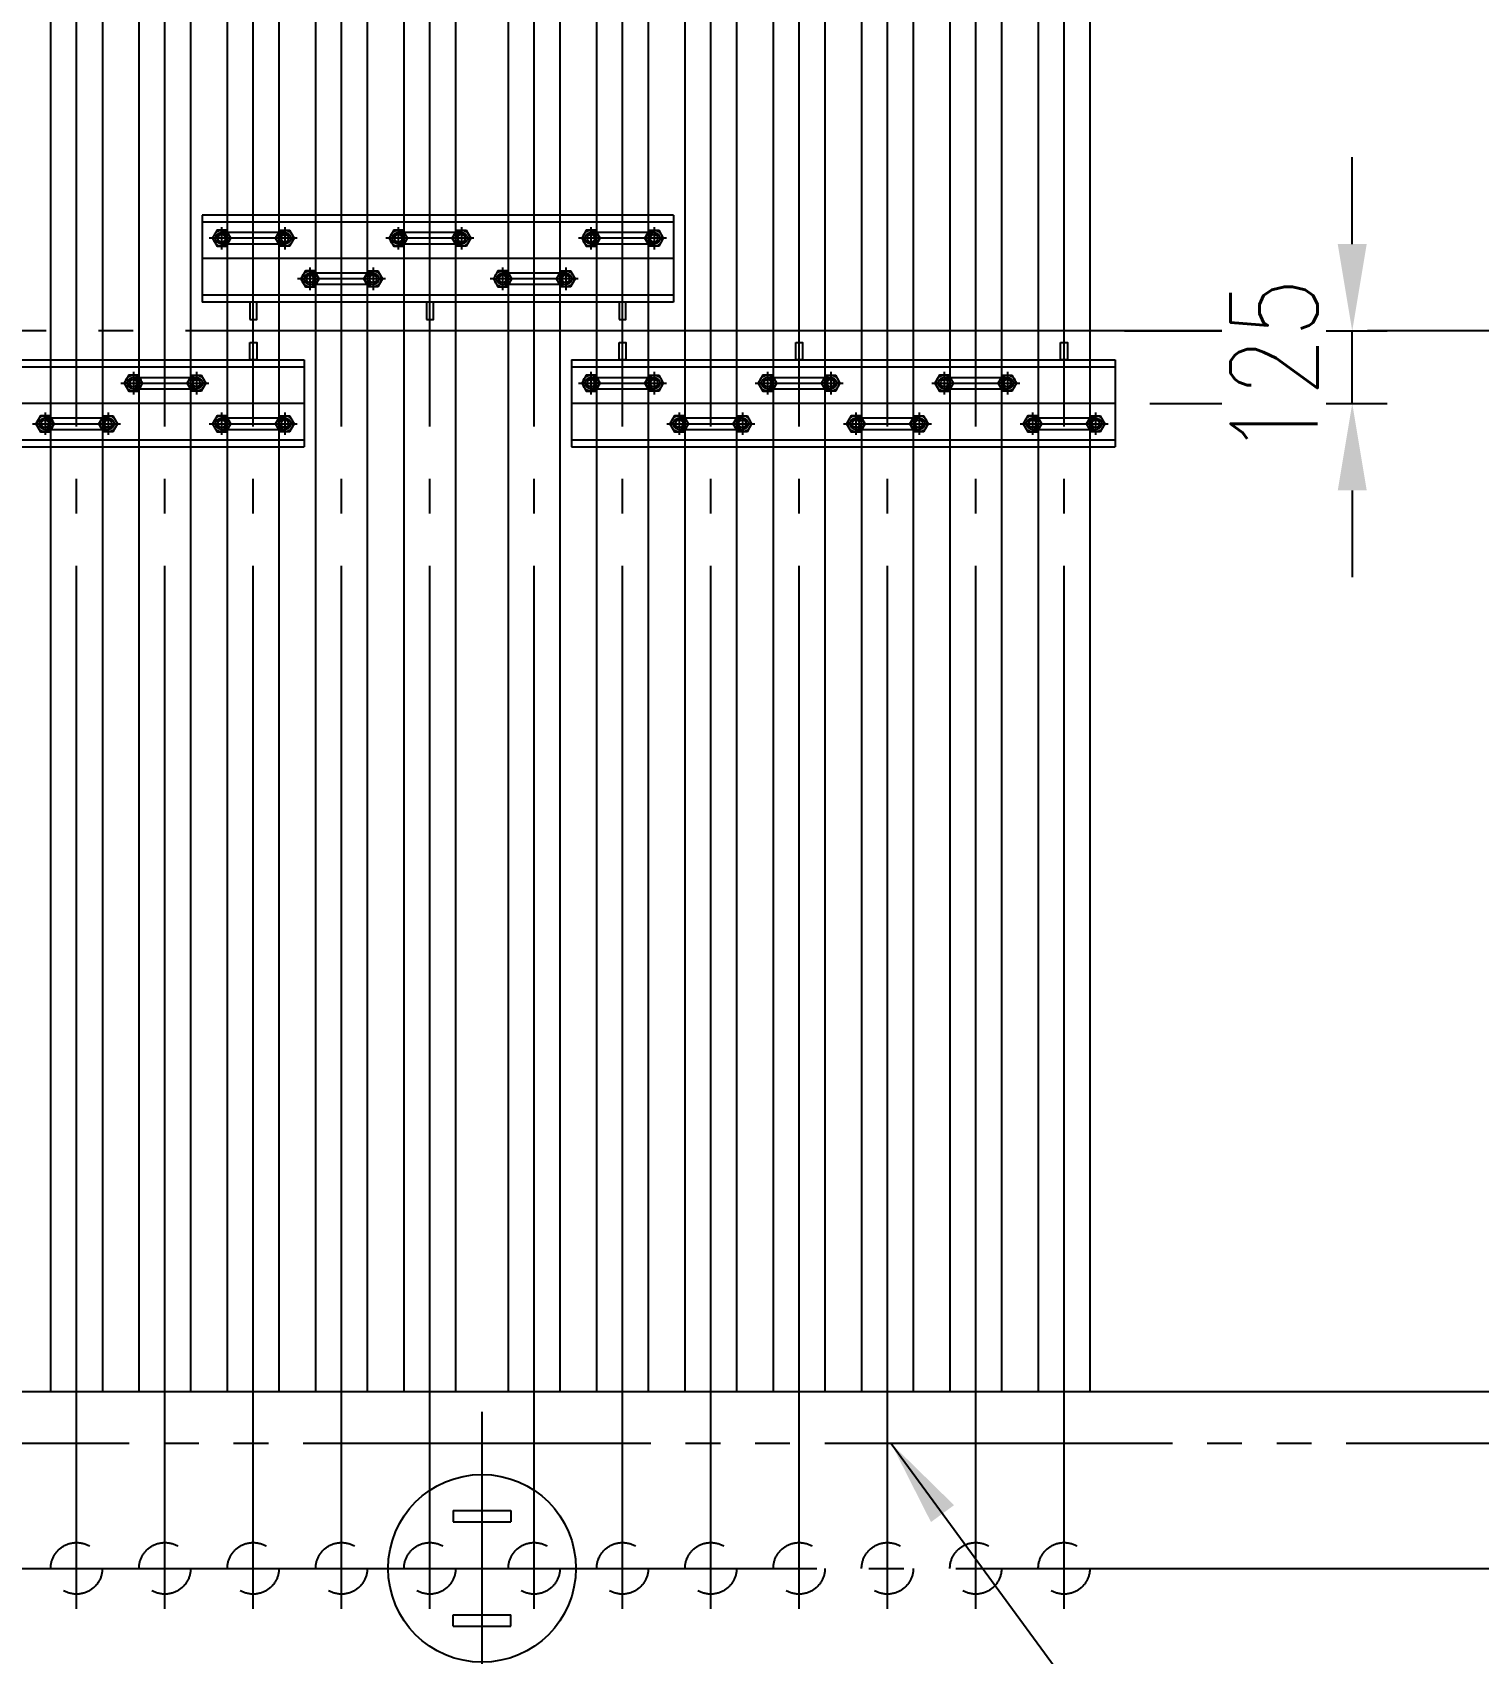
# Model space of a CAD drawing. Header units: millimetres. Extents: x 0 to 91981, y -132907 to 77676.
# Drawn here: x 18584 to 21079, y 26880 to 29678 of the extents above; entities that cross this region are included whole.
import ezdxf

# ---------------------------------------------------------------- set-up
doc = ezdxf.new("R2010")
doc.units = ezdxf.units.MM
doc.header["$LTSCALE"] = 60
for name, pattern in [('JNK-CENTER', [34, 30, -1.5, 1, -1.5]), ('JNK-HIDDEN', [3, 2, -1]), ('JNK-PHANTOM', [15, 10, -1, 1, -1, 1, -1])]:
    doc.linetypes.add(name, pattern=pattern)
for name, color, linetype in [('CEN-R', 1, 'JNK-CENTER'), ('CON-G', 3, 'Continuous'), ('CON-W', 7, 'Continuous'), ('Dim-W', 7, 'Continuous'), ('HID-Y', 2, 'JNK-HIDDEN'), ('PHA-W', 7, 'JNK-PHANTOM')]:
    doc.layers.add(name, color=color, linetype=linetype)
doc.layers.add('CONT-G', color=3, linetype='Continuous', lineweight=25)
doc.styles.add('SIMPLEX', font='simplex.shx', dxfattribs={"width": 0.8})
doc.dimstyles.new('DIM60', dxfattribs={"dimscale": 60, "dimtxt": 2.5, "dimasz": 2.5, "dimexe": 1, "dimexo": 1, "dimgap": 1, "dimtad": 1, "dimdsep": 46, "dimtxsty": 'SIMPLEX', "dimcen": 0, "dimclrd": 256, "dimclre": 256, "dimclrt": 2, "dimadec": 1, "dimazin": 2, "dimtfac": 1, "dimtix": 1, "dimtmove": 2, "dimatfit": 2, "dimfxl": 1, "dimarcsym": 1})

# ---------------------------------------------------------------- blocks, each defined once
blk = doc.blocks.new('SPRING SUPPORT BASE')
at = {"layer": 'CEN-R'}
blk.add_line((-269.9, 0), (269.9, 0), dxfattribs=at)
at = {"layer": 'CONT-G'}
for p, q in [((-100, 50), (-100, -50)), ((-100, 50), (-80, 50)), ((-80, 50), (-80, -50)), ((80, 50), (80, -50)), ((100, 50), (80, 50)), ((100, 50), (100, -50)), ((-100, -50), (-80, -50)), ((100, -50), (80, -50))]:
    blk.add_line(p, q, dxfattribs=at)
blk.add_circle((0, 0), 162, dxfattribs=at)
blk = doc.blocks.new('MANIFOLD&U-COIL-HIDDEN')
at = {"layer": 'HID-Y', "ltscale": 60}
for start, end in [(0, 120), (180, 300)]:
    blk.add_arc((75719.8, 12166.3), 44.5, start, end, dxfattribs=at)
blk = doc.blocks.new('*D174')
at = {"linetype": 'ByBlock', "lineweight": -2, "transparency": 16777216}
for p, q in [((20861.1, 29312.4), (20861.1, 29462.4)), ((20468.4, 29162.4), (20921.1, 29162.4)), ((20861.1, 29037.4), (20861.1, 29162.4)), ((20511.9, 29037.4), (20921.1, 29037.4)), ((20861.1, 28887.4), (20861.1, 28737.4))]:
    blk.add_line(p, q, dxfattribs=at)
at = {"transparency": 16777216}
for points in [[(20836.1, 29312.4), (20886.1, 29312.4), (20861.1, 29162.4)], [(20836.1, 28887.4), (20886.1, 28887.4), (20861.1, 29037.4)]]:
    blk.add_solid(points, dxfattribs=at)
at = {"layer": 'DEFPOINTS', "color": 0, "transparency": 16777216}
for p in [(20408.4, 29162.4), (20861.1, 29162.4), (20451.9, 29037.4)]:
    blk.add_point(p, dxfattribs=at)
at = {"color": 2, "transparency": 16777216, "insert": (20726.1, 29099.9), "char_height": 150, "attachment_point": 5, "rotation": 90, "style": 'SIMPLEX', "bg_fill": 3, "box_fill_scale": 1.1, "bg_fill_color": 256, "bg_fill_true_color": 13158600, "bg_fill_transparency": 0}
blk.add_mtext('125', dxfattribs=at)

msp = doc.modelspace()

# ---------------------------------------------------------------- linework, layer by layer
at = {"layer": 'CEN-R'}
for p, q in [((18659.92693, 26957.36249), (18659.92693, 31367.36249)), ((18812.32693, 26957.36249), (18812.32693, 31367.36249)), ((18964.72693, 26957.36249), (18964.72693, 31367.36249)), ((19117.12693, 26957.36249), (19117.12693, 31367.36249)), ((19269.52693, 26957.36249), (19269.52693, 31367.36249)), ((19449.52693, 26957.36249), (19449.52693, 31367.36249)), ((19601.92693, 26957.36249), (19601.92693, 31367.36249)), ((19754.32693, 26957.36249), (19754.32693, 31367.36249)), ((19906.72693, 26957.36249), (19906.72693, 31367.36249)), ((20059.12693, 26957.36249), (20059.12693, 31367.36249)), ((20211.52693, 26957.36249), (20211.52693, 31367.36249)), ((20363.92693, 26957.36249), (20363.92693, 31367.36249)), ((19040.77693, 29322.36249), (18888.66298, 29322.36249)), ((18910.27693, 29341.7597), (18910.27693, 29302.96528)), ((19019.17693, 29341.7597), (19019.17693, 29302.96528)), ((19345.58391, 29322.36249), (19193.46995, 29322.36249)), ((19215.08391, 29341.7597), (19215.08391, 29302.96528)), ((19323.98391, 29341.7597), (19323.98391, 29302.96528)), ((19677.97693, 29322.36249), (19525.86298, 29322.36249)), ((19547.47693, 29341.7597), (19547.47693, 29302.96528)), ((19656.37693, 29341.7597), (19656.37693, 29302.96528)), ((19689.87693, 29287.36249), (18876.77693, 29287.36249)), ((19062.68391, 29271.7597), (19062.68391, 29232.96528)), ((19171.58391, 29271.7597), (19171.58391, 29232.96528)), ((19395.07693, 29271.7597), (19395.07693, 29232.96528)), ((19503.97693, 29271.7597), (19503.97693, 29232.96528)), ((19193.18391, 29252.36249), (19041.06995, 29252.36249)), ((19525.57693, 29252.36249), (19373.46298, 29252.36249)), ((22687.7108, 29162.36249), (12017.12693, 29162.36249)), ((18757.87693, 29091.7597), (18757.87693, 29052.96528)), ((18866.77693, 29091.7597), (18866.77693, 29052.96528)), ((19547.47693, 29091.7597), (19547.47693, 29052.96528)), ((19656.37693, 29091.7597), (19656.37693, 29052.96528)), ((19852.27693, 29091.7597), (19852.27693, 29052.96528)), ((19961.17693, 29091.7597), (19961.17693, 29052.96528)), ((20157.07693, 29091.7597), (20157.07693, 29052.96528)), ((20265.97693, 29091.7597), (20265.97693, 29052.96528)), ((18736.27693, 29072.36249), (18888.39089, 29072.36249)), ((19525.87693, 29072.36249), (19677.99089, 29072.36249)), ((19830.67693, 29072.36249), (19982.79089, 29072.36249)), ((20135.47693, 29072.36249), (20287.59089, 29072.36249)), ((19052.67693, 29037.36249), (18114.77693, 29037.36249)), ((20451.87693, 29037.36249), (19513.97693, 29037.36249)), ((18605.47693, 29021.7597), (18605.47693, 28982.96528)), ((18714.37693, 29021.7597), (18714.37693, 28982.96528)), ((18910.27693, 29021.7597), (18910.27693, 28982.96528)), ((19019.17693, 29021.7597), (19019.17693, 28982.96528)), ((19699.87693, 29021.7597), (19699.87693, 28982.96528)), ((19808.77693, 29021.7597), (19808.77693, 28982.96528)), ((20004.67693, 29021.7597), (20004.67693, 28982.96528)), ((20113.57693, 29021.7597), (20113.57693, 28982.96528)), ((20309.47693, 29021.7597), (20309.47693, 28982.96528)), ((20418.37693, 29021.7597), (20418.37693, 28982.96528)), ((18583.87693, 29002.36249), (18735.99089, 29002.36249)), ((18888.67693, 29002.36249), (19040.79089, 29002.36249)), ((19678.27693, 29002.36249), (19830.39089, 29002.36249)), ((19983.07693, 29002.36249), (20135.19089, 29002.36249)), ((20287.87693, 29002.36249), (20439.99089, 29002.36249)), ((12017.12693, 27027.36249), (21650.82693, 27027.36249))]:
    msp.add_line(p, q, dxfattribs=at)
at = {"layer": 'CON-G'}
msp.add_line((21450.82693, 27332.06246), (12417.12693, 27332.06246), dxfattribs=at)
for points in [[(18926.27693, 29322.36249), (18918.27693, 29336.2189), (18902.27693, 29336.2189), (18894.27693, 29322.36249), (18902.27693, 29308.50608), (18918.27693, 29308.50608)], [(19003.17693, 29322.36249), (19011.17693, 29336.2189), (19027.17693, 29336.2189), (19035.17693, 29322.36249), (19027.17693, 29308.50608), (19011.17693, 29308.50608)], [(19231.08391, 29322.36249), (19223.08391, 29336.2189), (19207.08391, 29336.2189), (19199.08391, 29322.36249), (19207.08391, 29308.50608), (19223.08391, 29308.50608)], [(19307.98391, 29322.36249), (19315.98391, 29336.2189), (19331.98391, 29336.2189), (19339.98391, 29322.36249), (19331.98391, 29308.50608), (19315.98391, 29308.50608)], [(19563.47693, 29322.36249), (19555.47693, 29336.2189), (19539.47693, 29336.2189), (19531.47693, 29322.36249), (19539.47693, 29308.50608), (19555.47693, 29308.50608)], [(19640.37693, 29322.36249), (19648.37693, 29336.2189), (19664.37693, 29336.2189), (19672.37693, 29322.36249), (19664.37693, 29308.50608), (19648.37693, 29308.50608)], [(19078.68391, 29252.36249), (19070.68391, 29266.2189), (19054.68391, 29266.2189), (19046.68391, 29252.36249), (19054.68391, 29238.50608), (19070.68391, 29238.50608)], [(19155.58391, 29252.36249), (19163.58391, 29266.2189), (19179.58391, 29266.2189), (19187.58391, 29252.36249), (19179.58391, 29238.50608), (19163.58391, 29238.50608)], [(19411.07693, 29252.36249), (19403.07693, 29266.2189), (19387.07693, 29266.2189), (19379.07693, 29252.36249), (19387.07693, 29238.50608), (19403.07693, 29238.50608)], [(19487.97693, 29252.36249), (19495.97693, 29266.2189), (19511.97693, 29266.2189), (19519.97693, 29252.36249), (19511.97693, 29238.50608), (19495.97693, 29238.50608)], [(18773.87693, 29072.36249), (18765.87693, 29086.2189), (18749.87693, 29086.2189), (18741.87693, 29072.36249), (18749.87693, 29058.50608), (18765.87693, 29058.50608)], [(18850.77693, 29072.36249), (18858.77693, 29086.2189), (18874.77693, 29086.2189), (18882.77693, 29072.36249), (18874.77693, 29058.50608), (18858.77693, 29058.50608)], [(19563.47693, 29072.36249), (19555.47693, 29086.2189), (19539.47693, 29086.2189), (19531.47693, 29072.36249), (19539.47693, 29058.50608), (19555.47693, 29058.50608)], [(19640.37693, 29072.36249), (19648.37693, 29086.2189), (19664.37693, 29086.2189), (19672.37693, 29072.36249), (19664.37693, 29058.50608), (19648.37693, 29058.50608)], [(19868.27693, 29072.36249), (19860.27693, 29086.2189), (19844.27693, 29086.2189), (19836.27693, 29072.36249), (19844.27693, 29058.50608), (19860.27693, 29058.50608)], [(19945.17693, 29072.36249), (19953.17693, 29086.2189), (19969.17693, 29086.2189), (19977.17693, 29072.36249), (19969.17693, 29058.50608), (19953.17693, 29058.50608)], [(20173.07693, 29072.36249), (20165.07693, 29086.2189), (20149.07693, 29086.2189), (20141.07693, 29072.36249), (20149.07693, 29058.50608), (20165.07693, 29058.50608)], [(20249.97693, 29072.36249), (20257.97693, 29086.2189), (20273.97693, 29086.2189), (20281.97693, 29072.36249), (20273.97693, 29058.50608), (20257.97693, 29058.50608)], [(18621.47693, 29002.36249), (18613.47693, 29016.2189), (18597.47693, 29016.2189), (18589.47693, 29002.36249), (18597.47693, 28988.50608), (18613.47693, 28988.50608)], [(18698.37693, 29002.36249), (18706.37693, 29016.2189), (18722.37693, 29016.2189), (18730.37693, 29002.36249), (18722.37693, 28988.50608), (18706.37693, 28988.50608)], [(18926.27693, 29002.36249), (18918.27693, 29016.2189), (18902.27693, 29016.2189), (18894.27693, 29002.36249), (18902.27693, 28988.50608), (18918.27693, 28988.50608)], [(19003.17693, 29002.36249), (19011.17693, 29016.2189), (19027.17693, 29016.2189), (19035.17693, 29002.36249), (19027.17693, 28988.50608), (19011.17693, 28988.50608)], [(19715.87693, 29002.36249), (19707.87693, 29016.2189), (19691.87693, 29016.2189), (19683.87693, 29002.36249), (19691.87693, 28988.50608), (19707.87693, 28988.50608)], [(19792.77693, 29002.36249), (19800.77693, 29016.2189), (19816.77693, 29016.2189), (19824.77693, 29002.36249), (19816.77693, 28988.50608), (19800.77693, 28988.50608)], [(20020.67693, 29002.36249), (20012.67693, 29016.2189), (19996.67693, 29016.2189), (19988.67693, 29002.36249), (19996.67693, 28988.50608), (20012.67693, 28988.50608)], [(20097.57693, 29002.36249), (20105.57693, 29016.2189), (20121.57693, 29016.2189), (20129.57693, 29002.36249), (20121.57693, 28988.50608), (20105.57693, 28988.50608)], [(20325.47693, 29002.36249), (20317.47693, 29016.2189), (20301.47693, 29016.2189), (20293.47693, 29002.36249), (20301.47693, 28988.50608), (20317.47693, 28988.50608)], [(20402.37693, 29002.36249), (20410.37693, 29016.2189), (20426.37693, 29016.2189), (20434.37693, 29002.36249), (20426.37693, 28988.50608), (20410.37693, 28988.50608)]]:
    msp.add_lwpolyline(points, close=True, dxfattribs=at)
for centre, radius in [((18910.27693, 29322.36249), 13.85641), ((18910.27693, 29322.36249), 6.4), ((19019.17693, 29322.36249), 13.85641), ((19019.17693, 29322.36249), 6.4), ((19215.08391, 29322.36249), 13.85641), ((19215.08391, 29322.36249), 6.4), ((19323.98391, 29322.36249), 13.85641), ((19323.98391, 29322.36249), 6.4), ((19547.47693, 29322.36249), 13.85641), ((19547.47693, 29322.36249), 6.4), ((19656.37693, 29322.36249), 13.85641), ((19656.37693, 29322.36249), 6.4), ((19062.68391, 29252.36249), 13.85641), ((19171.58391, 29252.36249), 13.85641), ((19395.07693, 29252.36249), 13.85641), ((19503.97693, 29252.36249), 13.85641), ((19062.68391, 29252.36249), 6.4), ((19171.58391, 29252.36249), 6.4), ((19395.07693, 29252.36249), 6.4), ((19503.97693, 29252.36249), 6.4), ((18757.87693, 29072.36249), 13.85641), ((18757.87693, 29072.36249), 6.4), ((18866.77693, 29072.36249), 13.85641), ((18866.77693, 29072.36249), 6.4), ((19547.47693, 29072.36249), 13.85641), ((19547.47693, 29072.36249), 6.4), ((19656.37693, 29072.36249), 13.85641), ((19656.37693, 29072.36249), 6.4), ((19852.27693, 29072.36249), 13.85641), ((19852.27693, 29072.36249), 6.4), ((19961.17693, 29072.36249), 13.85641), ((19961.17693, 29072.36249), 6.4), ((20157.07693, 29072.36249), 13.85641), ((20157.07693, 29072.36249), 6.4), ((20265.97693, 29072.36249), 13.85641), ((20265.97693, 29072.36249), 6.4), ((18605.47693, 29002.36249), 13.85641), ((18605.47693, 29002.36249), 6.4), ((18714.37693, 29002.36249), 13.85641), ((18714.37693, 29002.36249), 6.4), ((18910.27693, 29002.36249), 13.85641), ((18910.27693, 29002.36249), 6.4), ((19019.17693, 29002.36249), 13.85641), ((19019.17693, 29002.36249), 6.4), ((19699.87693, 29002.36249), 13.85641), ((19699.87693, 29002.36249), 6.4), ((19808.77693, 29002.36249), 13.85641), ((19808.77693, 29002.36249), 6.4), ((20004.67693, 29002.36249), 13.85641), ((20004.67693, 29002.36249), 6.4), ((20113.57693, 29002.36249), 13.85641), ((20113.57693, 29002.36249), 6.4), ((20309.47693, 29002.36249), 13.85641), ((20309.47693, 29002.36249), 6.4), ((20418.37693, 29002.36249), 13.85641), ((20418.37693, 29002.36249), 6.4)]:
    msp.add_circle(centre, radius, dxfattribs=at)
for centre, start, end in [((18910.27693, 29322.36249), 194.16511255, 253.05447987), ((18910.27693, 29322.36249), 105.77278484, 161.32934119), ((18910.27693, 29322.36249), 15.65904456, 76.43756634), ((18910.27693, 29322.36249), 291.47031879, 347.0397554), ((19019.17693, 29322.36249), 192.9602446, 248.52968121), ((19019.17693, 29322.36249), 103.56243366, 164.34095544), ((19019.17693, 29322.36249), 18.67065881, 74.22721516), ((19019.17693, 29322.36249), 286.94552013, 345.83488745), ((19215.08391, 29322.36249), 194.16511255, 253.05447987), ((19215.08391, 29322.36249), 105.77278484, 161.32934119), ((19215.08391, 29322.36249), 15.65904456, 76.43756634), ((19215.08391, 29322.36249), 291.47031879, 347.0397554), ((19323.98391, 29322.36249), 192.9602446, 248.52968121), ((19323.98391, 29322.36249), 103.56243366, 164.34095544), ((19323.98391, 29322.36249), 18.67065881, 74.22721516), ((19323.98391, 29322.36249), 286.94552013, 345.83488745), ((19547.47693, 29322.36249), 194.16511255, 253.05447987), ((19547.47693, 29322.36249), 105.77278484, 161.32934119), ((19547.47693, 29322.36249), 15.65904456, 76.43756634), ((19547.47693, 29322.36249), 291.47031879, 347.0397554), ((19656.37693, 29322.36249), 192.9602446, 248.52968121), ((19656.37693, 29322.36249), 103.56243366, 164.34095544), ((19656.37693, 29322.36249), 18.67065881, 74.22721516), ((19656.37693, 29322.36249), 286.94552013, 345.83488745), ((19062.68391, 29252.36249), 105.77278484, 161.32934119), ((19062.68391, 29252.36249), 15.65904456, 76.43756634), ((19171.58391, 29252.36249), 103.56243366, 164.34095544), ((19171.58391, 29252.36249), 18.67065881, 74.22721516), ((19395.07693, 29252.36249), 105.77278484, 161.32934119), ((19395.07693, 29252.36249), 15.65904456, 76.43756634), ((19503.97693, 29252.36249), 103.56243366, 164.34095544), ((19503.97693, 29252.36249), 18.67065881, 74.22721516), ((19062.68391, 29252.36249), 194.16511255, 253.05447987), ((19062.68391, 29252.36249), 291.47031879, 347.0397554), ((19171.58391, 29252.36249), 192.9602446, 248.52968121), ((19171.58391, 29252.36249), 286.94552013, 345.83488745), ((19395.07693, 29252.36249), 194.16511255, 253.05447987), ((19395.07693, 29252.36249), 291.47031879, 347.0397554), ((19503.97693, 29252.36249), 192.9602446, 248.52968121), ((19503.97693, 29252.36249), 286.94552013, 345.83488745), ((18757.87693, 29072.36249), 194.16511255, 253.05447987), ((18757.87693, 29072.36249), 105.77278484, 161.32934119), ((18757.87693, 29072.36249), 15.65904456, 76.43756634), ((18757.87693, 29072.36249), 291.47031879, 347.0397554), ((18866.77693, 29072.36249), 192.9602446, 248.52968121), ((18866.77693, 29072.36249), 103.56243366, 164.34095544), ((18866.77693, 29072.36249), 18.67065881, 74.22721516), ((18866.77693, 29072.36249), 286.94552013, 345.83488745), ((19547.47693, 29072.36249), 194.16511255, 253.05447987), ((19547.47693, 29072.36249), 105.77278484, 161.32934119), ((19547.47693, 29072.36249), 15.65904456, 76.43756634), ((19547.47693, 29072.36249), 291.47031879, 347.0397554), ((19656.37693, 29072.36249), 192.9602446, 248.52968121), ((19656.37693, 29072.36249), 103.56243366, 164.34095544), ((19656.37693, 29072.36249), 18.67065881, 74.22721516), ((19656.37693, 29072.36249), 286.94552013, 345.83488745), ((19852.27693, 29072.36249), 194.16511255, 253.05447987), ((19852.27693, 29072.36249), 105.77278484, 161.32934119), ((19852.27693, 29072.36249), 15.65904456, 76.43756634), ((19852.27693, 29072.36249), 291.47031879, 347.0397554), ((19961.17693, 29072.36249), 192.9602446, 248.52968121), ((19961.17693, 29072.36249), 103.56243366, 164.34095544), ((19961.17693, 29072.36249), 18.67065881, 74.22721516), ((19961.17693, 29072.36249), 286.94552013, 345.83488745), ((20157.07693, 29072.36249), 194.16511255, 253.05447987), ((20157.07693, 29072.36249), 105.77278484, 161.32934119), ((20157.07693, 29072.36249), 15.65904456, 76.43756634), ((20157.07693, 29072.36249), 291.47031879, 347.0397554), ((20265.97693, 29072.36249), 192.9602446, 248.52968121), ((20265.97693, 29072.36249), 103.56243366, 164.34095544), ((20265.97693, 29072.36249), 18.67065881, 74.22721516), ((20265.97693, 29072.36249), 286.94552013, 345.83488745), ((18605.47693, 29002.36249), 105.77278484, 161.32934119), ((18605.47693, 29002.36249), 15.65904456, 76.43756634), ((18714.37693, 29002.36249), 103.56243366, 164.34095544), ((18714.37693, 29002.36249), 18.67065881, 74.22721516), ((18910.27693, 29002.36249), 105.77278484, 161.32934119), ((18910.27693, 29002.36249), 15.65904456, 76.43756634), ((19019.17693, 29002.36249), 103.56243366, 164.34095544), ((19019.17693, 29002.36249), 18.67065881, 74.22721516), ((19699.87693, 29002.36249), 105.77278484, 161.32934119), ((19699.87693, 29002.36249), 15.65904456, 76.43756634), ((19808.77693, 29002.36249), 103.56243366, 164.34095544), ((19808.77693, 29002.36249), 18.67065881, 74.22721516), ((20004.67693, 29002.36249), 105.77278484, 161.32934119), ((20004.67693, 29002.36249), 15.65904456, 76.43756634), ((20113.57693, 29002.36249), 103.56243366, 164.34095544), ((20113.57693, 29002.36249), 18.67065881, 74.22721516), ((20309.47693, 29002.36249), 105.77278484, 161.32934119), ((20309.47693, 29002.36249), 15.65904456, 76.43756634), ((20418.37693, 29002.36249), 103.56243366, 164.34095544), ((20418.37693, 29002.36249), 18.67065881, 74.22721516), ((18605.47693, 29002.36249), 194.16511255, 253.05447987), ((18605.47693, 29002.36249), 291.47031879, 347.0397554), ((18714.37693, 29002.36249), 192.9602446, 248.52968121), ((18714.37693, 29002.36249), 286.94552013, 345.83488745), ((18910.27693, 29002.36249), 194.16511255, 253.05447987), ((18910.27693, 29002.36249), 291.47031879, 347.0397554), ((19019.17693, 29002.36249), 192.9602446, 248.52968121), ((19019.17693, 29002.36249), 286.94552013, 345.83488745), ((19699.87693, 29002.36249), 194.16511255, 253.05447987), ((19699.87693, 29002.36249), 291.47031879, 347.0397554), ((19808.77693, 29002.36249), 192.9602446, 248.52968121), ((19808.77693, 29002.36249), 286.94552013, 345.83488745), ((20004.67693, 29002.36249), 194.16511255, 253.05447987), ((20004.67693, 29002.36249), 291.47031879, 347.0397554), ((20113.57693, 29002.36249), 192.9602446, 248.52968121), ((20113.57693, 29002.36249), 286.94552013, 345.83488745), ((20309.47693, 29002.36249), 194.16511255, 253.05447987), ((20309.47693, 29002.36249), 291.47031879, 347.0397554), ((20418.37693, 29002.36249), 192.9602446, 248.52968121), ((20418.37693, 29002.36249), 286.94552013, 345.83488745)]:
    msp.add_arc(centre, 8, start, end, dxfattribs=at)
at = {"layer": 'CON-W'}
for p, q in [((18876.77693, 29362.36249), (18876.77693, 29212.36249)), ((19689.87693, 29362.36249), (18876.77693, 29362.36249)), ((19689.87693, 29350.36249), (18876.77693, 29350.36249)), ((19689.87693, 29362.36249), (19689.87693, 29212.36249)), ((19689.87693, 29224.36249), (18876.77693, 29224.36249)), ((19689.87693, 29212.36249), (18876.77693, 29212.36249)), ((18114.77693, 29112.36249), (19052.67693, 29112.36249)), ((18114.77693, 29100.36249), (19052.67693, 29100.36249)), ((19052.67693, 29112.36249), (19052.67693, 28962.36249)), ((19513.97693, 29112.36249), (19513.97693, 28962.36249)), ((19513.97693, 29112.36249), (20451.87693, 29112.36249)), ((19513.97693, 29100.36249), (20451.87693, 29100.36249)), ((20451.87693, 29112.36249), (20451.87693, 28962.36249)), ((18114.77693, 28974.36249), (19052.67693, 28974.36249)), ((18114.77693, 28962.36249), (19052.67693, 28962.36249)), ((19513.97693, 28974.36249), (20451.87693, 28974.36249)), ((19513.97693, 28962.36249), (20451.87693, 28962.36249))]:
    msp.add_line(p, q, dxfattribs=at)
at = {"layer": 'CONT-G'}
for points in [[(18615.47693, 27332.06246), (18615.47693, 30992.66248)], [(18704.37693, 30992.66248), (18704.37693, 27332.06246)], [(18767.87693, 27332.06246), (18767.87693, 30992.66248)], [(18856.77693, 30992.66248), (18856.77693, 27332.06246)], [(18920.27693, 27332.06246), (18920.27693, 30992.66248)], [(19009.17693, 30992.66248), (19009.17693, 27332.06246)], [(19072.67693, 27332.06246), (19072.67693, 30992.66248)], [(19161.57693, 30992.66248), (19161.57693, 27332.06246)], [(19225.07693, 27332.06246), (19225.07693, 30992.66248)], [(19313.97693, 30992.66248), (19313.97693, 27332.06246)], [(19405.07693, 27332.06246), (19405.07693, 30992.66248)], [(19493.97693, 30992.66248), (19493.97693, 27332.06246)], [(19557.47693, 27332.06246), (19557.47693, 30992.66248)], [(19646.37693, 30992.66248), (19646.37693, 27332.06246)], [(19709.87693, 27332.06246), (19709.87693, 30992.66248)], [(19798.77693, 30992.66248), (19798.77693, 27332.06246)], [(19862.27693, 27332.06246), (19862.27693, 30992.66248)], [(19951.17693, 30992.66248), (19951.17693, 27332.06246)], [(20014.67693, 27332.06246), (20014.67693, 30992.66248)], [(20103.57693, 30992.66248), (20103.57693, 27332.06246)], [(20167.07693, 27332.06246), (20167.07693, 30992.66248)], [(20255.97693, 30992.66248), (20255.97693, 27332.06246)], [(20319.47693, 27332.06246), (20319.47693, 30992.66248)], [(20408.37693, 30992.66248), (20408.37693, 27332.06246)]]:
    msp.add_lwpolyline(points, dxfattribs=at)
for points in [[(18958.72693, 29182.36249), (18970.72693, 29182.36249), (18970.72693, 29212.36249), (18958.72693, 29212.36249)], [(19263.52693, 29182.36249), (19275.52693, 29182.36249), (19275.52693, 29212.36249), (19263.52693, 29212.36249)], [(19595.92693, 29182.36249), (19607.92693, 29182.36249), (19607.92693, 29212.36249), (19595.92693, 29212.36249)], [(18958.72693, 29142.36249), (18970.72693, 29142.36249), (18970.72693, 29112.36249), (18958.72693, 29112.36249)], [(19595.92693, 29142.36249), (19607.92693, 29142.36249), (19607.92693, 29112.36249), (19595.92693, 29112.36249)], [(19900.72693, 29142.36249), (19912.72693, 29142.36249), (19912.72693, 29112.36249), (19900.72693, 29112.36249)], [(20357.92693, 29142.36249), (20369.92693, 29142.36249), (20369.92693, 29112.36249), (20357.92693, 29112.36249)]]:
    msp.add_lwpolyline(points, close=True, dxfattribs=at)
at = {"layer": 'HID-Y'}
for p, q in [((19019.17693, 29332.36249), (18910.27693, 29332.36249)), ((19323.98391, 29332.36249), (19215.08391, 29332.36249)), ((19656.37693, 29332.36249), (19547.47693, 29332.36249)), ((19019.17693, 29312.36249), (18910.27693, 29312.36249)), ((19323.98391, 29312.36249), (19215.08391, 29312.36249)), ((19656.37693, 29312.36249), (19547.47693, 29312.36249)), ((19171.58391, 29262.36249), (19062.68391, 29262.36249)), ((19503.97693, 29262.36249), (19395.07693, 29262.36249)), ((19171.58391, 29242.36249), (19062.68391, 29242.36249)), ((19503.97693, 29242.36249), (19395.07693, 29242.36249)), ((18757.87693, 29082.36249), (18866.77693, 29082.36249)), ((19547.47693, 29082.36249), (19656.37693, 29082.36249)), ((19852.27693, 29082.36249), (19961.17693, 29082.36249)), ((20157.07693, 29082.36249), (20265.97693, 29082.36249)), ((18757.87693, 29062.36249), (18866.77693, 29062.36249)), ((19547.47693, 29062.36249), (19656.37693, 29062.36249)), ((19852.27693, 29062.36249), (19961.17693, 29062.36249)), ((20157.07693, 29062.36249), (20265.97693, 29062.36249)), ((18605.47693, 29012.36249), (18714.37693, 29012.36249)), ((18910.27693, 29012.36249), (19019.17693, 29012.36249)), ((19699.87693, 29012.36249), (19808.77693, 29012.36249)), ((20004.67693, 29012.36249), (20113.57693, 29012.36249)), ((20309.47693, 29012.36249), (20418.37693, 29012.36249)), ((18605.47693, 28992.36249), (18714.37693, 28992.36249)), ((18910.27693, 28992.36249), (19019.17693, 28992.36249)), ((19699.87693, 28992.36249), (19808.77693, 28992.36249)), ((20004.67693, 28992.36249), (20113.57693, 28992.36249)), ((20309.47693, 28992.36249), (20418.37693, 28992.36249))]:
    msp.add_line(p, q, dxfattribs=at)
for centre in [(18910.27693, 29322.36249), (19019.17693, 29322.36249), (19215.08391, 29322.36249), (19323.98391, 29322.36249), (19547.47693, 29322.36249), (19656.37693, 29322.36249), (19062.68391, 29252.36249), (19171.58391, 29252.36249), (19395.07693, 29252.36249), (19503.97693, 29252.36249), (18757.87693, 29072.36249), (18866.77693, 29072.36249), (19547.47693, 29072.36249), (19656.37693, 29072.36249), (19852.27693, 29072.36249), (19961.17693, 29072.36249), (20157.07693, 29072.36249), (20265.97693, 29072.36249), (18605.47693, 29002.36249), (18714.37693, 29002.36249), (18910.27693, 29002.36249), (19019.17693, 29002.36249), (19699.87693, 29002.36249), (19808.77693, 29002.36249), (20004.67693, 29002.36249), (20113.57693, 29002.36249), (20309.47693, 29002.36249), (20418.37693, 29002.36249)]:
    msp.add_circle(centre, 10, dxfattribs=at)
at = {"layer": 'PHA-W'}
msp.add_line((21450.82693, 27242.81793), (17045.92693, 27242.81793), dxfattribs=at)

# ---------------------------------------------------------------- block references
at = {"xscale": -1}
for p in [(94379.67851, 14861.0347), (94532.07851, 14861.0347), (94684.47851, 14861.0347), (94836.87851, 14861.0347), (94989.27851, 14861.0347), (95169.27851, 14861.0347), (95321.67851, 14861.0347), (95474.07851, 14861.0347), (95626.47851, 14861.0347), (95778.87851, 14861.0347), (95931.27851, 14861.0347), (96083.67851, 14861.0347)]:
    msp.add_blockref('MANIFOLD&U-COIL-HIDDEN', p, dxfattribs=at)
at = {"layer": 'Dim-W', "rotation": 90.00000000000001}
msp.add_blockref('SPRING SUPPORT BASE', (19359.52692, 27027.36249), dxfattribs=at)

# ---------------------------------------------------------------- leaders
at = {"layer": 'Dim-W'}
msp.add_leader([(20065.50695, 27242.81793), (20653.14871, 26440.24973), (20787.94285, 26440.24973)], dimstyle='DIM60', override={"dimgap": 1, "dimtad": 0, "dimatfit": 3, "dimtfill": 1}, dxfattribs=at)

# ---------------------------------------------------------------- next in the draw order: dimensions: what is measured, and where the dimension line sits
dim = msp.add_linear_dim(base=(20861.09576, 29162.36249), p1=(20451.87693, 29037.36249), p2=(20408.37693, 29162.36249), angle=90, dimstyle='DIM60', override={"dimtfill": 1})
dim.commit()
dim.dimension.update_dxf_attribs({"geometry": '*D174', "text_midpoint": (20726.09576, 29099.86249)})

doc.saveas('drawing.dxf')
